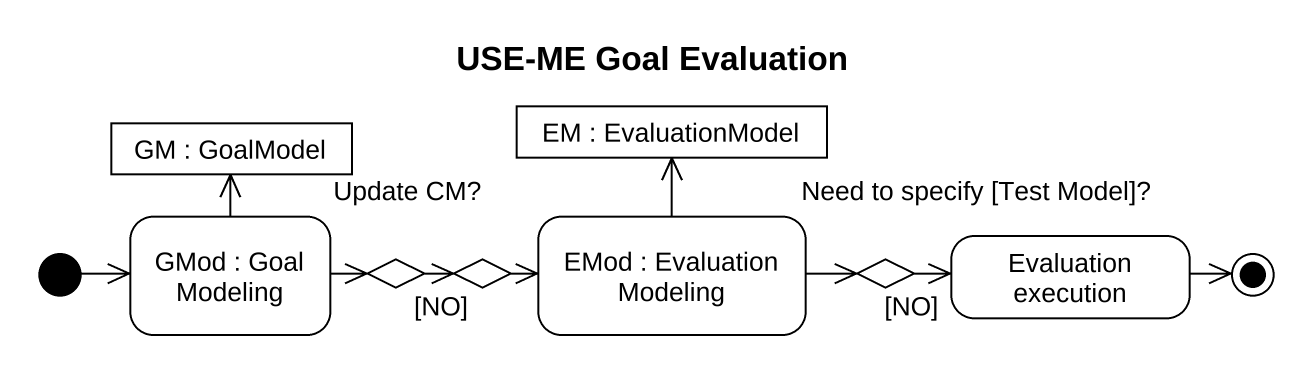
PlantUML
@startuml
title USE-ME Goal Evaluation
hide empty description
state "GM : GoalModel" as GM <<object>>
state "EM : EvaluationModel" as EM <<object>>
state "GMod : Goal Modeling" as GMod
state "EMod : Evaluation Modeling" as EMod
state "Evaluation execution" as Evaluation_execution
state "Update CM?" as Update_CM <<choice>>
state choice1 <<choice>>
state "Need to specify [Test Model]?" as Need_to_specify_Test_Model <<choice>>
[*] -right-> GMod
GMod -up-> GM
GMod -right-> Update_CM
EMod -up-> EM
EMod -right-> Need_to_specify_Test_Model
Update_CM -right-> choice1 : [NO]
choice1 -right-> EMod
Need_to_specify_Test_Model -right-> Evaluation_execution : [NO]
Evaluation_execution -right-> [*]
@enduml
